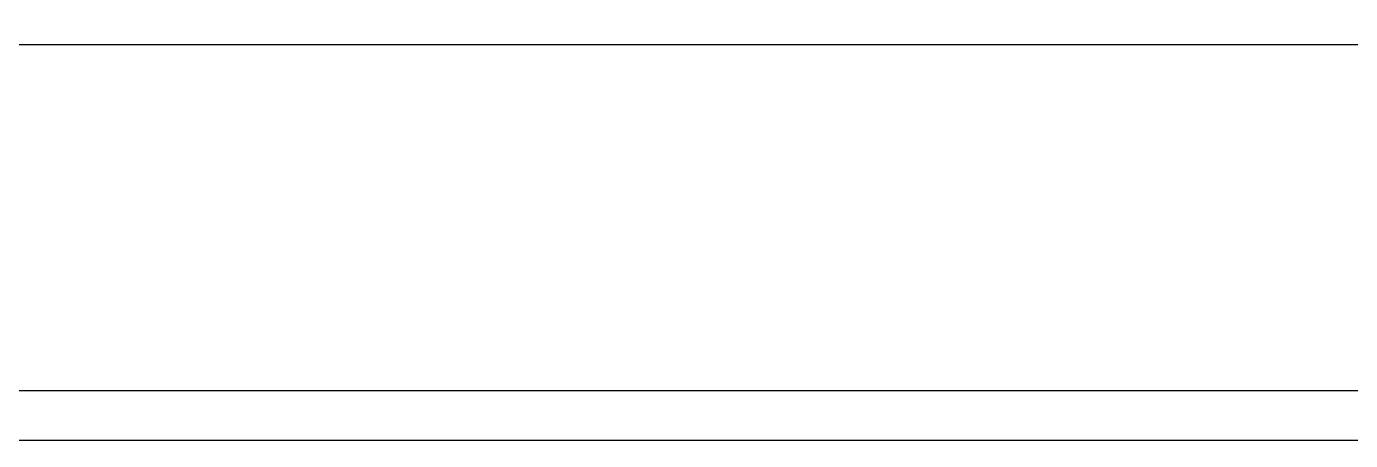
# Model space of a CAD drawing. Header units: millimetres. Extents: x 2439 to 2849, y 1282 to 1398.
# Drawn here: x 2741.16 to 2754.47, y 1356.72 to 1360.88 of the extents above; entities that cross this region are included whole.
import ezdxf

# ---------------------------------------------------------------- set-up
doc = ezdxf.new("R2010")
doc.units = ezdxf.units.MM
doc.styles.get("Standard").update_dxf_attribs({"font": 'arial.ttf'})
doc.dimstyles.new('Joel', dxfattribs={"dimtxt": 0.13, "dimasz": 0.1, "dimexe": 1.25, "dimexo": 0.625, "dimgap": 0.0176, "dimtad": 1, "dimtxsty": 'Standard', "dimblk": 'OBLIQUE', "dimcen": 2.5, "dimse1": 1, "dimse2": 1, "dimclre": 256, "dimadec": 0, "dimazin": 0, "dimtfac": 1, "dimtmove": 0, "dimatfit": 3, "dimldrblk": 'OBLIQUE', "dimfxl": 1, "dimarcsym": 0})

# ---------------------------------------------------------------- blocks, each defined once
blk = doc.blocks.new('_Oblique')
at = {"color": 0, "linetype": 'ByBlock', "lineweight": -2}
blk.add_line((-0.5, -0.5), (0.5, 0.5), dxfattribs=at)
blk = doc.blocks.new('*D32')
at = {"color": 0, "lineweight": -2, "transparency": 16777216}
blk.add_line((2698.815, 1360.701), (2773.835, 1360.701), dxfattribs=at)
at = {"layer": 'Defpoints', "color": 0, "transparency": 16777216}
for p in [(2773.835, 1360.701), (2698.815, 1357.218), (2773.835, 1357.218)]:
    blk.add_point(p, dxfattribs=at)
at = {"color": 0, "lineweight": -2, "transparency": 16777216, "xscale": 0.1, "yscale": 0.1, "zscale": 0.1, "rotation": 180}
blk.add_blockref('_Oblique', (2698.815, 1360.701), dxfattribs=at)
at = {"color": 0, "lineweight": -2, "transparency": 16777216, "xscale": 0.1, "yscale": 0.1, "zscale": 0.1}
blk.add_blockref('_Oblique', (2773.835, 1360.701), dxfattribs=at)
at = {"color": 0, "transparency": 16777216, "insert": (2736.325, 1360.796), "char_height": 0.13, "attachment_point": 5}
blk.add_mtext('75,02', dxfattribs=at)

msp = doc.modelspace()

# ---------------------------------------------------------------- linework, layer by layer
msp.add_line((2773.83514, 1357.21825), (2698.81504, 1357.21825))
at = {"ltscale": 0.01}
msp.add_line((2754.84224, 1356.71825), (2699.31504, 1356.71825), dxfattribs=at)

# ---------------------------------------------------------------- dimensions: what is measured, and where the dimension line sits
dim = msp.add_linear_dim(base=(2773.83514, 1360.70077), p1=(2698.81504, 1357.21825), p2=(2773.83514, 1357.21825), dimstyle='Joel')
dim.commit()
dim.dimension.update_dxf_attribs({"geometry": '*D32', "text_midpoint": (2736.32509, 1360.79649)})

doc.saveas('drawing.dxf')
